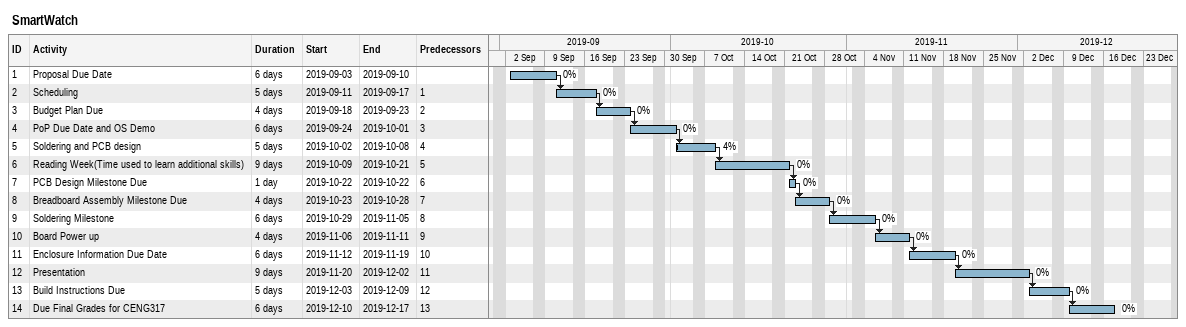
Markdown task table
SmartWatch

| ID | Task | Duration | Start | Finish | Predecessors | % complete |
|---|---|---|---|---|---|---|
| 1 | Proposal Due Date | 6d | 2019-09-03 | 2019-09-10 |  | 0 |
| 2 | Scheduling | 5d | 2019-09-11 | 2019-09-17 | 1 | 0 |
| 3 | Budget Plan Due | 4d | 2019-09-18 | 2019-09-23 | 2 | 0 |
| 4 | PoP Due Date and OS Demo | 6d | 2019-09-24 | 2019-10-01 | 3 | 0 |
| 5 | Soldering and PCB design | 5d | 2019-10-02 | 2019-10-08 | 4 | 4 |
| 6 | Reading Week(Time used to learn additional skills) | 9d | 2019-10-09 | 2019-10-21 | 5 | 0 |
| 7 | PCB Design Milestone Due | 1d | 2019-10-22 | 2019-10-22 | 6 | 0 |
| 8 | Breadboard Assembly Milestone Due | 4d | 2019-10-23 | 2019-10-28 | 7 | 0 |
| 9 | Soldering Milestone | 6d | 2019-10-29 | 2019-11-05 | 8 | 0 |
| 10 | Board Power up | 4d | 2019-11-06 | 2019-11-11 | 9 | 0 |
| 11 | Enclosure Information Due Date | 6d | 2019-11-12 | 2019-11-19 | 10 | 0 |
| 12 | Presentation | 9d | 2019-11-20 | 2019-12-02 | 11 | 0 |
| 13 | Build Instructions Due | 5d | 2019-12-03 | 2019-12-09 | 12 | 0 |
| 14 | Due Final Grades for CENG317 | 6d | 2019-12-10 | 2019-12-17 | 13 | 0 |
